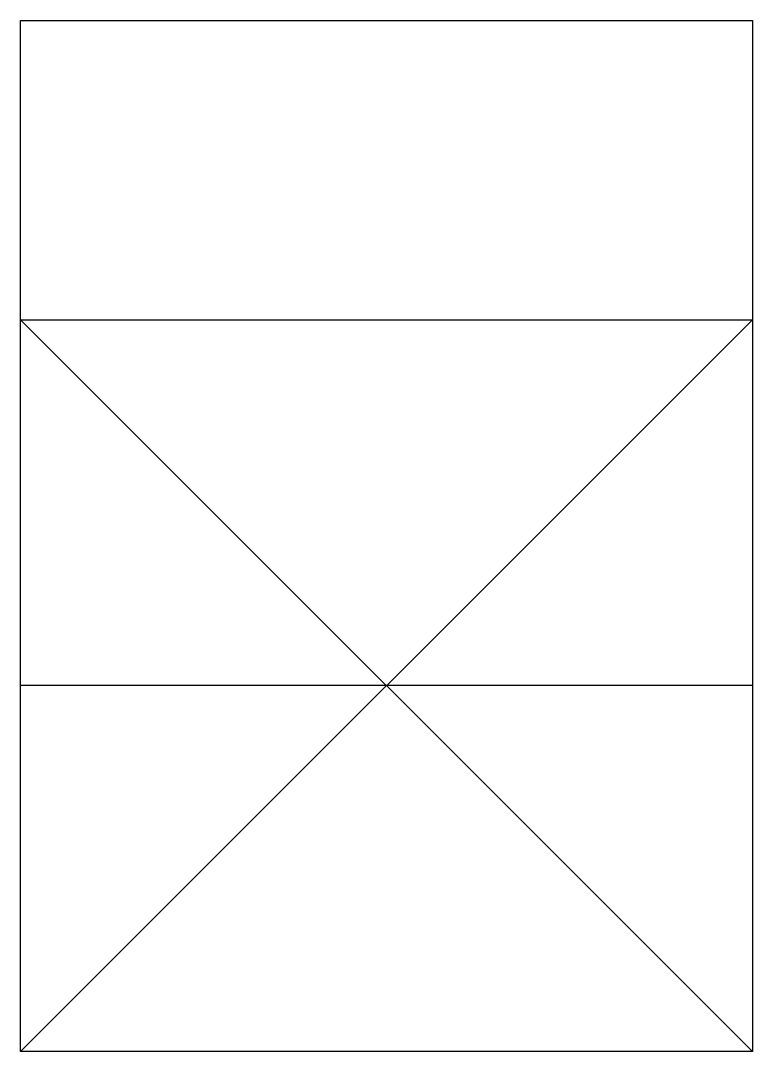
# Model space of a CAD drawing. Header units: inches. Extents: x -2.75 to 2.75, y -2.75 to 5.
import ezdxf

# ---------------------------------------------------------------- set-up
doc = ezdxf.new("R2010")
doc.units = ezdxf.units.IN
doc.layers.get('0').update_dxf_attribs({"linetype": 'CONTINUOUS'})

msp = doc.modelspace()

# ---------------------------------------------------------------- linework, layer by layer
for p, q in [((-2.75, -2.75), (-2.75, 2.75)), ((-2.75, 2.75), (2.75, 2.75)), ((2.75, -2.75), (-2.75, 2.75)), ((-2.75, -2.75), (2.75, 2.75)), ((2.75, 2.75), (2.75, -2.75)), ((2.75, -2.75), (-2.75, -2.75))]:
    msp.add_line(p, q)
msp.add_lwpolyline([(-2.75, 5), (2.75, 5), (2.75, 0), (-2.75, 0)], close=True)

doc.saveas('drawing.dxf')
